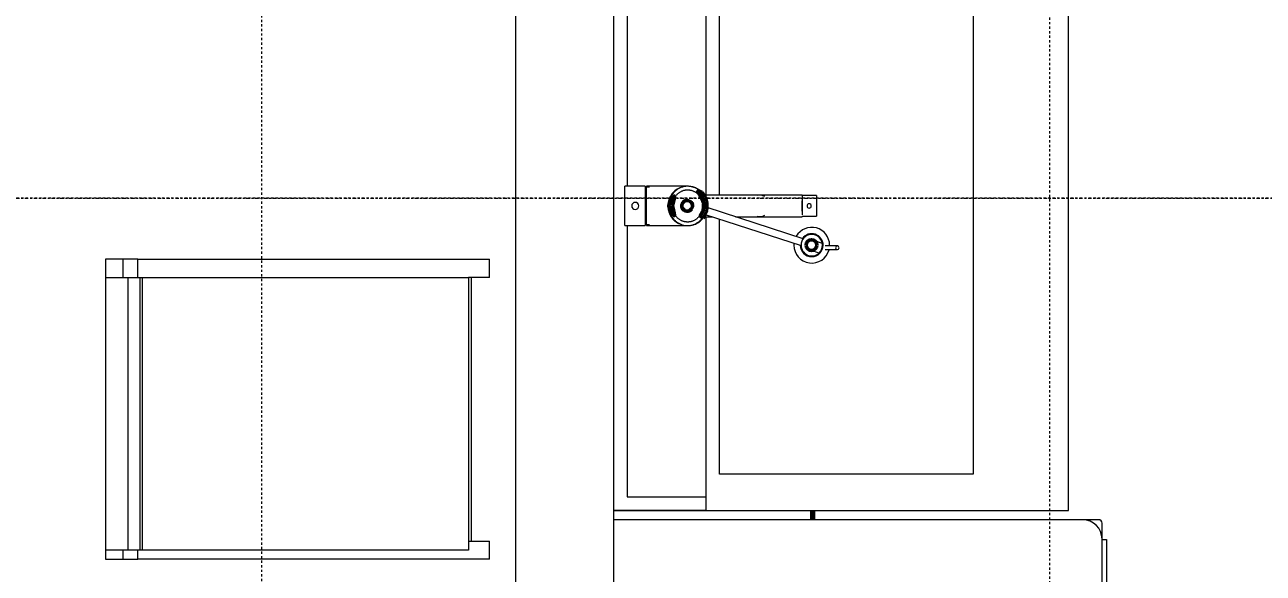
# Model space of a CAD drawing. Header units: inches. Extents: x -4266 to -1814, y 9706 to 12441.
# Drawn here: x -3635.3 to -3567.2, y 11049.7 to 11079.9 of the extents above; entities that cross this region are included whole.
import ezdxf

# ---------------------------------------------------------------- set-up
doc = ezdxf.new("R2010")
doc.units = ezdxf.units.IN
doc.header["$MEASUREMENT"] = 0
for name, pattern in [('Aligning Line 1_8_', [0.25, 0.125, -0.125]), ('Dash', [0.25, 0.125, -0.125]), ('Dash Dot 3_16_', [0.3125, 0.1875, -0.0625, 0, -0.0625])]:
    doc.linetypes.add(name, pattern=pattern)
for name, color, linetype, lineweight in [('A-ANNO-DIMS', 211, 'Continuous', 9), ('A-ANNO-DIMS-96', 211, 'Continuous', 9), ('A-ANNO-SYMB-1', 150, 'Dash Dot 3_16_', 9), ('A-AREA-1', 90, 'Continuous', 70), ('A-GENM-2', 7, 'Continuous', 9), ('A-GENM-3', 250, 'Continuous', 50), ('A-WALL-4', 10, 'Continuous', 13), ('G-ANNO-SYMB', 111, 'Aligning Line 1_8_', 9), ('I-FURN-1', 7, 'Continuous', 9), ('P-SANR-FIXT-2', 7, 'Continuous', 9), ('Q-CASE-2', 7, 'Continuous', 9), ('Q-CASE-HDLN-1', 7, 'Dash', 9), ('Q-SPCQ-2', 7, 'Continuous', 9)]:
    doc.layers.add(name, color=color, linetype=linetype, lineweight=lineweight)
doc.styles.add('Century Gothic', font='ufonts.com_century-gothic.ttf', dxfattribs={"height": 9})
doc.dimstyles.new('OD__1_16__Tol__', dxfattribs={"dimscale": 12, "dimtxt": 9.397514, "dimasz": 1, "dimexe": 0.75, "dimexo": 0.5, "dimgap": 0.125, "dimtad": 1, "dimdec": 4, "dimrnd": 0.0625, "dimzin": 3, "dimdsep": 46, "dimlunit": 4, "dimtxsty": 'Century Gothic', "dimblk1": 'OBLIQUE', "dimblk2": 'OBLIQUE', "dimsah": 1, "dimcen": 0.09, "dimdle": 0.75, "dimazin": 0, "dimtfac": 1, "dimtdec": 4, "dimtix": 1, "dimtmove": 0, "dimatfit": 3, "dimfxl": 1, "dimtvp": 1, "dimtfill": 1, "dimfrac": 2, "dimtolj": 1, "dimtzin": 0, "dimarcsym": 2})

# ---------------------------------------------------------------- blocks, each defined once
blk = doc.blocks.new('DIMBLOCK6-FLOOR PLAN - 1ST FLOOR')
at = {"layer": 'A-ANNO-DIMS-96'}
for p, q in [((-3829.324, 11540.989), (-3829.324, 10271.308)), ((-3829.324, 10280.308), (-3829.324, 11540.989)), ((-3338.724, 10282.793), (-3338.724, 10271.308)), ((-3338.724, 10280.308), (-3338.724, 10282.793)), ((-3838.324, 10280.308), (-3338.724, 10280.308))]:
    blk.add_line(p, q, dxfattribs=at)
at = {"layer": 'A-ANNO-DIMS-96', "lineweight": 50}
for p, q in [((-3829.324, 10280.308), (-3823.324, 10286.308)), ((-3338.724, 10280.308), (-3332.724, 10286.308)), ((-3829.324, 10280.308), (-3835.324, 10274.308)), ((-3338.724, 10280.308), (-3344.724, 10274.308))]:
    blk.add_line(p, q, dxfattribs=at)
at = {"layer": 'A-ANNO-DIMS-96', "color": 0, "char_height": 9, "attachment_point": 1, "line_spacing_factor": 0.984502, "style": 'Century Gothic', "bg_fill": 3, "box_fill_scale": 1.25, "bg_fill_color": 256, "bg_fill_true_color": 13158600, "bg_fill_transparency": 0}
for s, insert, width in [('40\' - 10 5/8"', (-3618.258, 10293.343), 82.16113), ('490.6', (-3599.761, 10275.576), 37.76906)]:
    blk.add_mtext(s, dxfattribs=dict(at, insert=insert, width=width))
blk = doc.blocks.new('_Oblique')
at = {"color": 0, "linetype": 'ByBlock', "lineweight": -2}
blk.add_line((-0.5, -0.5), (0.5, 0.5), dxfattribs=at)

msp = doc.modelspace()

# ---------------------------------------------------------------- linework, layer by layer
at = {"layer": 'G-ANNO-SYMB'}
msp.add_line((-1910.89642, 11070.38095), (-4027.08301, 11070.38095), dxfattribs=at)

# ---------------------------------------------------------------- next in the draw order: dimensions: what is measured, and where the dimension line sits
at = {"layer": 'A-ANNO-DIMS'}
dim = msp.add_linear_dim(base=(-3338.72374, 10280.30762), p1=(-3829.32374, 11546.9894), p2=(-3338.72374, 10288.7929), dimstyle='OD__1_16__Tol__', override={"dimpost": '<>\\X', "dimfxl": 1350.461691}, dxfattribs=at)
dim.commit()
dim.dimension.update_dxf_attribs({"geometry": 'DIMBLOCK6-FLOOR PLAN - 1ST FLOOR', "text_midpoint": (-3584.02374, 10280.30762)})

# ---------------------------------------------------------------- next in the draw order: linework, layer by layer
at = {"layer": 'A-ANNO-SYMB-1'}
msp.add_line((-4015.08301, 11070.38095), (-1883.64479, 11070.38095), dxfattribs=at)
at = {"layer": 'A-AREA-1'}
msp.add_line((-3591.97374, 11053.1894), (-3591.97374, 11052.6894), dxfattribs=at)
at = {"layer": 'A-GENM-2'}
for p, q in [((-3601.19615, 11071.03043), (-3602.29909, 11071.03043)), ((-3602.29909, 11068.86508), (-3602.29909, 11071.03043)), ((-3601.19615, 11071.03043), (-3601.19615, 11068.86508)), ((-3600.95565, 11070.97138), (-3601.19615, 11070.97138)), ((-3598.85421, 11071.03043), (-3601.11799, 11071.03043)), ((-3601.11799, 11068.86508), (-3601.11799, 11071.03043)), ((-3592.555, 11070.53831), (-3597.95435, 11070.53831)), ((-3593.96228, 11070.53831), (-3594.87941, 11070.53831)), ((-3592.555, 11070.53831), (-3592.555, 11070.45919)), ((-3592.48735, 11068.14628), (-3597.78221, 11069.86668)), ((-3591.7676, 11070.51862), (-3592.555, 11070.51862)), ((-3592.555, 11070.44457), (-3592.555, 11070.36534)), ((-3592.555, 11070.35271), (-3592.555, 11070.24303)), ((-3592.555, 11070.23373), (-3592.555, 11070.1006)), ((-3592.555, 11070.10084), (-3592.555, 11070.23319)), ((-3592.555, 11070.09562), (-3592.555, 11069.79989)), ((-3592.555, 11069.8), (-3592.555, 11070.09551)), ((-3591.7676, 11070.51862), (-3591.7676, 11069.37689)), ((-3597.95435, 11069.3572), (-3597.48824, 11069.3572)), ((-3597.88374, 11069.48571), (-3592.61109, 11067.77252)), ((-3596.22244, 11069.3572), (-3592.555, 11069.3572)), ((-3594.87941, 11069.3572), (-3593.96228, 11069.3572)), ((-3592.555, 11069.79491), (-3592.555, 11069.66178)), ((-3592.555, 11069.66232), (-3592.555, 11069.79467)), ((-3592.555, 11069.65248), (-3592.555, 11069.5428)), ((-3592.555, 11069.53017), (-3592.555, 11069.45094)), ((-3592.555, 11069.37733), (-3592.555, 11069.3572)), ((-3592.555, 11069.37689), (-3591.7676, 11069.37689)), ((-3602.29909, 11068.86508), (-3601.19615, 11068.86508)), ((-3601.19615, 11068.92413), (-3600.95565, 11068.92413)), ((-3601.11799, 11068.86508), (-3598.85421, 11068.86508)), ((-3591.86623, 11068.03799), (-3591.4436, 11067.90461)), ((-3592.03986, 11067.48785), (-3592.02348, 11067.53976)), ((-3591.62071, 11067.35557), (-3592.03986, 11067.48785)), ((-3590.61049, 11067.74665), (-3591.27562, 11067.74665)), ((-3591.27562, 11067.5498), (-3590.61049, 11067.5498))]:
    msp.add_line(p, q, dxfattribs=at)
at = {"layer": 'A-GENM-2', "flags": 128}
for points in [[(-3599.18367, 11070.97909), (-3599.22465, 11070.96509), (-3599.26504, 11070.94946), (-3599.30476, 11070.93223), (-3599.34377, 11070.91343), (-3599.382, 11070.89308), (-3599.41938, 11070.87121), (-3599.45585, 11070.84787), (-3599.49137, 11070.8231), (-3599.52586, 11070.79692), (-3599.55928, 11070.76938), (-3599.59158, 11070.74052), (-3599.62269, 11070.7104), (-3599.65257, 11070.67906), (-3599.68118, 11070.64655), (-3599.70846, 11070.61292), (-3599.73438, 11070.57823), (-3599.75888, 11070.54253), (-3599.78195, 11070.50588), (-3599.80352, 11070.46833), (-3599.82358, 11070.42995), (-3599.84209, 11070.3908), (-3599.85901, 11070.35094), (-3599.87433, 11070.31044), (-3599.88802, 11070.26935), (-3599.90006, 11070.22776), (-3599.91042, 11070.18571), (-3599.91909, 11070.14328), (-3599.92605, 11070.10054), (-3599.93131, 11070.05756), (-3599.93484, 11070.0144), (-3599.93664, 11069.97113), (-3599.93689, 11069.94775)], [(-3599.73438, 11070.57823), (-3599.75888, 11070.54253), (-3599.78195, 11070.50588), (-3599.80352, 11070.46833), (-3599.82358, 11070.42995), (-3599.84209, 11070.3908), (-3599.85901, 11070.35094), (-3599.87433, 11070.31044), (-3599.88802, 11070.26935), (-3599.90006, 11070.22776), (-3599.91042, 11070.18571), (-3599.91909, 11070.14328), (-3599.92605, 11070.10054), (-3599.93131, 11070.05756), (-3599.93484, 11070.0144), (-3599.93664, 11069.97113), (-3599.93689, 11069.94775)], [(-3599.73438, 11070.57823), (-3599.75888, 11070.54253), (-3599.78195, 11070.50588), (-3599.80352, 11070.46833), (-3599.82358, 11070.42995), (-3599.84209, 11070.3908), (-3599.85901, 11070.35094), (-3599.87433, 11070.31044), (-3599.88802, 11070.26935), (-3599.90006, 11070.22776), (-3599.91042, 11070.18571), (-3599.91909, 11070.14328), (-3599.92605, 11070.10054), (-3599.93131, 11070.05756), (-3599.93484, 11070.0144), (-3599.93664, 11069.97113), (-3599.93689, 11069.94775)], [(-3599.73438, 11070.57823), (-3599.75888, 11070.54253), (-3599.78195, 11070.50588), (-3599.80352, 11070.46833), (-3599.82358, 11070.42995), (-3599.84209, 11070.3908), (-3599.85901, 11070.35094), (-3599.87433, 11070.31044), (-3599.88802, 11070.26935), (-3599.90006, 11070.22776), (-3599.91042, 11070.18571), (-3599.91909, 11070.14328), (-3599.92605, 11070.10054), (-3599.93131, 11070.05756), (-3599.93484, 11070.0144), (-3599.93664, 11069.97113), (-3599.93689, 11069.94775)], [(-3599.73438, 11070.57823), (-3599.75888, 11070.54253), (-3599.78195, 11070.50588), (-3599.80352, 11070.46833), (-3599.82358, 11070.42995), (-3599.84209, 11070.3908), (-3599.85901, 11070.35094), (-3599.87433, 11070.31044), (-3599.88802, 11070.26935), (-3599.90006, 11070.22776), (-3599.91042, 11070.18571), (-3599.91909, 11070.14328), (-3599.92605, 11070.10054), (-3599.93131, 11070.05756), (-3599.93484, 11070.0144), (-3599.93664, 11069.97113), (-3599.93689, 11069.94775)], [(-3599.73438, 11070.57823), (-3599.75888, 11070.54253), (-3599.78195, 11070.50588), (-3599.80352, 11070.46833), (-3599.82358, 11070.42995), (-3599.84209, 11070.3908), (-3599.85901, 11070.35094), (-3599.87433, 11070.31044), (-3599.88802, 11070.26935), (-3599.90006, 11070.22776), (-3599.91042, 11070.18571), (-3599.91909, 11070.14328), (-3599.92605, 11070.10054), (-3599.93131, 11070.05756), (-3599.93484, 11070.0144), (-3599.93664, 11069.97113), (-3599.93689, 11069.94775)], [(-3598.85421, 11071.03043), (-3598.89559, 11071.02956), (-3598.9369, 11071.02693), (-3598.97807, 11071.02256), (-3599.01904, 11071.01646), (-3599.05973, 11071.00863), (-3599.10009, 11070.99908), (-3599.14003, 11070.98784), (-3599.17951, 11070.97493), (-3599.21845, 11070.96036), (-3599.25679, 11070.94416), (-3599.29447, 11070.92637), (-3599.33143, 11070.907), (-3599.36761, 11070.8861), (-3599.40294, 11070.8637), (-3599.43738, 11070.83983), (-3599.47087, 11070.81455), (-3599.50336, 11070.78788), (-3599.53479, 11070.75988), (-3599.56512, 11070.73059), (-3599.5943, 11070.70006), (-3599.62228, 11070.66834), (-3599.64903, 11070.63549), (-3599.6745, 11070.60154), (-3599.69865, 11070.56657), (-3599.72144, 11070.53063), (-3599.74285, 11070.49377), (-3599.76283, 11070.45605), (-3599.78137, 11070.41754), (-3599.79842, 11070.37829), (-3599.81398, 11070.33836), (-3599.828, 11070.29783), (-3599.84047, 11070.25675), (-3599.85138, 11070.21519), (-3599.86071, 11070.17322), (-3599.86844, 11070.13089), (-3599.87456, 11070.08827), (-3599.87907, 11070.04544), (-3599.88195, 11070.00246), (-3599.88321, 11069.95939), (-3599.88327, 11069.94775)], [(-3599.22465, 11070.96509), (-3599.26504, 11070.94946), (-3599.30476, 11070.93223), (-3599.34377, 11070.91343), (-3599.382, 11070.89308), (-3599.41938, 11070.87121), (-3599.45585, 11070.84787), (-3599.49137, 11070.8231), (-3599.52586, 11070.79692), (-3599.55928, 11070.76938), (-3599.59158, 11070.74052), (-3599.62269, 11070.7104), (-3599.65257, 11070.67906), (-3599.68118, 11070.64655), (-3599.70846, 11070.61292)], [(-3599.22465, 11070.96509), (-3599.26504, 11070.94946), (-3599.30476, 11070.93223), (-3599.34377, 11070.91343), (-3599.382, 11070.89308), (-3599.41938, 11070.87121), (-3599.45585, 11070.84787), (-3599.49137, 11070.8231), (-3599.52586, 11070.79692), (-3599.55928, 11070.76938), (-3599.59158, 11070.74052), (-3599.62269, 11070.7104), (-3599.65257, 11070.67906), (-3599.68118, 11070.64655), (-3599.70846, 11070.61292)], [(-3599.22465, 11070.96509), (-3599.26504, 11070.94946), (-3599.30476, 11070.93223), (-3599.34377, 11070.91343), (-3599.382, 11070.89308), (-3599.41938, 11070.87121), (-3599.45585, 11070.84787), (-3599.49137, 11070.8231), (-3599.52586, 11070.79692), (-3599.55928, 11070.76938), (-3599.59158, 11070.74052), (-3599.62269, 11070.7104), (-3599.65257, 11070.67906), (-3599.68118, 11070.64655), (-3599.70846, 11070.61292)], [(-3599.22465, 11070.96509), (-3599.26504, 11070.94946), (-3599.30476, 11070.93223), (-3599.34377, 11070.91343), (-3599.382, 11070.89308), (-3599.41938, 11070.87121), (-3599.45585, 11070.84787), (-3599.49137, 11070.8231), (-3599.52586, 11070.79692), (-3599.55928, 11070.76938), (-3599.59158, 11070.74052), (-3599.62269, 11070.7104), (-3599.65257, 11070.67906), (-3599.68118, 11070.64655), (-3599.70846, 11070.61292)], [(-3599.22465, 11070.96509), (-3599.26504, 11070.94946), (-3599.30476, 11070.93223), (-3599.34377, 11070.91343), (-3599.382, 11070.89308), (-3599.41938, 11070.87121), (-3599.45585, 11070.84787), (-3599.49137, 11070.8231), (-3599.52586, 11070.79692), (-3599.55928, 11070.76938), (-3599.59158, 11070.74052), (-3599.62269, 11070.7104), (-3599.65257, 11070.67906), (-3599.68118, 11070.64655), (-3599.70846, 11070.61292)], [(-3599.68641, 11069.94775), (-3599.68574, 11069.98339), (-3599.68372, 11070.01897), (-3599.68036, 11070.05443), (-3599.67565, 11070.08972), (-3599.66962, 11070.12477), (-3599.66227, 11070.15953), (-3599.65362, 11070.19393), (-3599.64367, 11070.22794), (-3599.63246, 11070.26148), (-3599.61998, 11070.2945), (-3599.60628, 11070.32696), (-3599.59137, 11070.35879), (-3599.57527, 11070.38995), (-3599.55802, 11070.42039), (-3599.53965, 11070.45005), (-3599.52018, 11070.47889), (-3599.49965, 11070.50686), (-3599.4781, 11070.53393), (-3599.45556, 11070.56004), (-3599.43206, 11070.58516), (-3599.40766, 11070.60924), (-3599.38238, 11070.63226), (-3599.35627, 11070.65417), (-3599.32938, 11070.67494), (-3599.30174, 11070.69455), (-3599.2734, 11070.71296), (-3599.24441, 11070.73014), (-3599.21482, 11070.74607), (-3599.18467, 11070.76072), (-3599.154, 11070.77409), (-3599.12288, 11070.78613), (-3599.09134, 11070.79685), (-3599.05943, 11070.80621), (-3599.02721, 11070.81422), (-3598.99473, 11070.82086), (-3598.96202, 11070.82611), (-3598.92916, 11070.82998), (-3598.89618, 11070.83245), (-3598.86313, 11070.83353), (-3598.85421, 11070.83358)], [(-3598.50256, 11070.97173), (-3598.54379, 11070.98498), (-3598.58552, 11070.99656), (-3598.62767, 11071.00647), (-3598.67019, 11071.01468), (-3598.713, 11071.02118), (-3598.75604, 11071.02597), (-3598.79924, 11071.02904), (-3598.84252, 11071.03037), (-3598.88583, 11071.02997), (-3598.92908, 11071.02784), (-3598.97221, 11071.02398), (-3599.01515, 11071.0184), (-3599.05784, 11071.01111), (-3599.1002, 11071.00212), (-3599.14216, 11070.99144)], [(-3598.54379, 11070.98498), (-3598.58552, 11070.99656), (-3598.62767, 11071.00647), (-3598.67019, 11071.01468), (-3598.713, 11071.02118), (-3598.75604, 11071.02597), (-3598.79924, 11071.02904), (-3598.84252, 11071.03037), (-3598.88583, 11071.02997), (-3598.92908, 11071.02784), (-3598.97221, 11071.02398), (-3599.01515, 11071.0184), (-3599.05784, 11071.01111), (-3599.1002, 11071.00212), (-3599.14216, 11070.99144)], [(-3598.54379, 11070.98498), (-3598.58552, 11070.99656), (-3598.62767, 11071.00647), (-3598.67019, 11071.01468), (-3598.713, 11071.02118), (-3598.75604, 11071.02597), (-3598.79924, 11071.02904), (-3598.84252, 11071.03037), (-3598.88583, 11071.02997), (-3598.92908, 11071.02784), (-3598.97221, 11071.02398), (-3599.01515, 11071.0184), (-3599.05784, 11071.01111), (-3599.1002, 11071.00212), (-3599.14216, 11070.99144)], [(-3598.54379, 11070.98498), (-3598.58552, 11070.99656), (-3598.62767, 11071.00647), (-3598.67019, 11071.01468), (-3598.713, 11071.02118), (-3598.75604, 11071.02597), (-3598.79924, 11071.02904), (-3598.84252, 11071.03037), (-3598.88583, 11071.02997), (-3598.92908, 11071.02784), (-3598.97221, 11071.02398), (-3599.01515, 11071.0184), (-3599.05784, 11071.01111), (-3599.1002, 11071.00212), (-3599.14216, 11070.99144)], [(-3598.54379, 11070.98498), (-3598.58552, 11070.99656), (-3598.62767, 11071.00647), (-3598.67019, 11071.01468), (-3598.713, 11071.02118), (-3598.75604, 11071.02597), (-3598.79924, 11071.02904), (-3598.84252, 11071.03037), (-3598.88583, 11071.02997), (-3598.92908, 11071.02784), (-3598.97221, 11071.02398), (-3599.01515, 11071.0184), (-3599.05784, 11071.01111), (-3599.1002, 11071.00212), (-3599.14216, 11070.99144)], [(-3598.54379, 11070.98498), (-3598.58552, 11070.99656), (-3598.62767, 11071.00647), (-3598.67019, 11071.01468), (-3598.713, 11071.02118), (-3598.75604, 11071.02597), (-3598.79924, 11071.02904), (-3598.84252, 11071.03037), (-3598.88583, 11071.02997), (-3598.92908, 11071.02784), (-3598.97221, 11071.02398), (-3599.01515, 11071.0184), (-3599.05784, 11071.01111), (-3599.1002, 11071.00212), (-3599.14216, 11070.99144)], [(-3598.16534, 11070.7521), (-3598.19648, 11070.78045), (-3598.22868, 11070.80748), (-3598.26191, 11070.83315), (-3598.2961, 11070.8574), (-3598.3312, 11070.8802), (-3598.36715, 11070.90151), (-3598.4039, 11070.92129), (-3598.44139, 11070.93952), (-3598.47956, 11070.95615), (-3598.51835, 11070.97116), (-3598.55768, 11070.98452), (-3598.59751, 11070.99621), (-3598.63776, 11071.00622), (-3598.67837, 11071.01451), (-3598.71927, 11071.02109), (-3598.7604, 11071.02592), (-3598.80167, 11071.02902), (-3598.84304, 11071.03037), (-3598.85421, 11071.03043)], [(-3598.85421, 11070.83358), (-3598.82116, 11070.83288), (-3598.78816, 11070.83079), (-3598.75526, 11070.82729), (-3598.72251, 11070.82241), (-3598.68996, 11070.81615), (-3598.65766, 11070.80851), (-3598.62567, 11070.79951), (-3598.59402, 11070.78916), (-3598.56278, 11070.77747), (-3598.53199, 11070.76446), (-3598.50169, 11070.75015), (-3598.47194, 11070.73456), (-3598.44278, 11070.71772), (-3598.41427, 11070.69964), (-3598.38644, 11070.68035), (-3598.35934, 11070.65989), (-3598.33301, 11070.63828), (-3598.30751, 11070.61556), (-3598.28286, 11070.59176), (-3598.25912, 11070.56692), (-3598.23631, 11070.54107), (-3598.21449, 11070.51426), (-3598.19368, 11070.48653), (-3598.17392, 11070.45791), (-3598.15525, 11070.42847), (-3598.13769, 11070.39824), (-3598.12128, 11070.36727), (-3598.10605, 11070.33562), (-3598.09202, 11070.30332), (-3598.07921, 11070.27045), (-3598.06765, 11070.23704), (-3598.05736, 11070.20315), (-3598.04836, 11070.16885), (-3598.04065, 11070.13418), (-3598.03427, 11070.0992), (-3598.0292, 11070.06398), (-3598.02548, 11070.02856), (-3598.0231, 11069.993), (-3598.02206, 11069.95738), (-3598.02201, 11069.94775)], [(-3598.06945, 11070.69363), (-3598.0999, 11070.72442), (-3598.13156, 11070.75396), (-3598.16438, 11070.78222), (-3598.1983, 11070.80913), (-3598.23327, 11070.83467), (-3598.26924, 11070.8588), (-3598.30614, 11070.88146), (-3598.34392, 11070.90263), (-3598.38251, 11070.92227), (-3598.42186, 11070.94036), (-3598.4619, 11070.95685)], [(-3598.06945, 11070.69363), (-3598.0999, 11070.72442), (-3598.13156, 11070.75396), (-3598.16438, 11070.78222), (-3598.1983, 11070.80913), (-3598.23327, 11070.83467), (-3598.26924, 11070.8588), (-3598.30614, 11070.88146), (-3598.34392, 11070.90263), (-3598.38251, 11070.92227), (-3598.42186, 11070.94036), (-3598.4619, 11070.95685)], [(-3598.06945, 11070.69363), (-3598.0999, 11070.72442), (-3598.13156, 11070.75396), (-3598.16438, 11070.78222), (-3598.1983, 11070.80913), (-3598.23327, 11070.83467), (-3598.26924, 11070.8588), (-3598.30614, 11070.88146), (-3598.34392, 11070.90263), (-3598.38251, 11070.92227), (-3598.42186, 11070.94036), (-3598.4619, 11070.95685)], [(-3598.06945, 11070.69363), (-3598.0999, 11070.72442), (-3598.13156, 11070.75396), (-3598.16438, 11070.78222), (-3598.1983, 11070.80913), (-3598.23327, 11070.83467), (-3598.26924, 11070.8588), (-3598.30614, 11070.88146), (-3598.34392, 11070.90263), (-3598.38251, 11070.92227), (-3598.42186, 11070.94036), (-3598.4619, 11070.95685)], [(-3598.06945, 11070.69363), (-3598.0999, 11070.72442), (-3598.13156, 11070.75396), (-3598.16438, 11070.78222), (-3598.1983, 11070.80913), (-3598.23327, 11070.83467), (-3598.26924, 11070.8588), (-3598.30614, 11070.88146), (-3598.34392, 11070.90263), (-3598.38251, 11070.92227), (-3598.42186, 11070.94036), (-3598.4619, 11070.95685)], [(-3598.06945, 11070.69363), (-3598.0999, 11070.72442), (-3598.13156, 11070.75396), (-3598.16438, 11070.78222), (-3598.1983, 11070.80913), (-3598.23327, 11070.83467), (-3598.26924, 11070.8588), (-3598.30614, 11070.88146), (-3598.34392, 11070.90263), (-3598.38251, 11070.92227), (-3598.42186, 11070.94036), (-3598.4619, 11070.95685)], [(-3597.87466, 11070.40891), (-3597.89388, 11070.44771), (-3597.91464, 11070.48572), (-3597.93691, 11070.52286), (-3597.96064, 11070.55908)], [(-3597.87466, 11070.40891), (-3597.89388, 11070.44771), (-3597.91464, 11070.48572), (-3597.93691, 11070.52286), (-3597.96064, 11070.55908)], [(-3597.87466, 11070.40891), (-3597.89388, 11070.44771), (-3597.91464, 11070.48572), (-3597.93691, 11070.52286), (-3597.96064, 11070.55908)], [(-3597.87466, 11070.40891), (-3597.89388, 11070.44771), (-3597.91464, 11070.48572), (-3597.93691, 11070.52286), (-3597.96064, 11070.55908)], [(-3597.87466, 11070.40891), (-3597.89388, 11070.44771), (-3597.91464, 11070.48572), (-3597.93691, 11070.52286), (-3597.96064, 11070.55908)], [(-3597.87466, 11070.40891), (-3597.89388, 11070.44771), (-3597.91464, 11070.48572), (-3597.93691, 11070.52286), (-3597.96064, 11070.55908)], [(-3599.93689, 11069.94775), (-3599.93602, 11069.90446), (-3599.93343, 11069.86123), (-3599.9291, 11069.81814), (-3599.92306, 11069.77526), (-3599.91531, 11069.73266), (-3599.90586, 11069.6904), (-3599.89472, 11069.64855), (-3599.88193, 11069.60718), (-3599.86749, 11069.56636), (-3599.85142, 11069.52614), (-3599.83377, 11069.4866), (-3599.81454, 11069.4478), (-3599.79378, 11069.40979), (-3599.77152, 11069.37265), (-3599.74778, 11069.33643), (-3599.72262, 11069.30118), (-3599.69607, 11069.26697), (-3599.66817, 11069.23385), (-3599.63898, 11069.20187), (-3599.60852, 11069.17109), (-3599.57686, 11069.14155), (-3599.54404, 11069.11329), (-3599.51012, 11069.08637), (-3599.47515, 11069.06083), (-3599.43918, 11069.03671), (-3599.40228, 11069.01405), (-3599.36451, 11068.99288), (-3599.32592, 11068.97324), (-3599.28657, 11068.95515), (-3599.24653, 11068.93866), (-3599.20586, 11068.92378), (-3599.16463, 11068.91053)], [(-3599.93689, 11069.94775), (-3599.93602, 11069.90446), (-3599.93343, 11069.86123), (-3599.9291, 11069.81814), (-3599.92306, 11069.77526), (-3599.91531, 11069.73266), (-3599.90586, 11069.6904), (-3599.89472, 11069.64855), (-3599.88193, 11069.60718), (-3599.86749, 11069.56636), (-3599.85142, 11069.52614), (-3599.83377, 11069.4866), (-3599.81454, 11069.4478), (-3599.79378, 11069.40979), (-3599.77152, 11069.37265), (-3599.74778, 11069.33643)], [(-3599.93689, 11069.94775), (-3599.93602, 11069.90446), (-3599.93343, 11069.86123), (-3599.9291, 11069.81814), (-3599.92306, 11069.77526), (-3599.91531, 11069.73266), (-3599.90586, 11069.6904), (-3599.89472, 11069.64855), (-3599.88193, 11069.60718), (-3599.86749, 11069.56636), (-3599.85142, 11069.52614), (-3599.83377, 11069.4866), (-3599.81454, 11069.4478), (-3599.79378, 11069.40979), (-3599.77152, 11069.37265), (-3599.74778, 11069.33643)], [(-3599.93689, 11069.94775), (-3599.93602, 11069.90446), (-3599.93343, 11069.86123), (-3599.9291, 11069.81814), (-3599.92306, 11069.77526), (-3599.91531, 11069.73266), (-3599.90586, 11069.6904), (-3599.89472, 11069.64855), (-3599.88193, 11069.60718), (-3599.86749, 11069.56636), (-3599.85142, 11069.52614), (-3599.83377, 11069.4866), (-3599.81454, 11069.4478), (-3599.79378, 11069.40979), (-3599.77152, 11069.37265), (-3599.74778, 11069.33643)], [(-3599.93689, 11069.94775), (-3599.93602, 11069.90446), (-3599.93343, 11069.86123), (-3599.9291, 11069.81814), (-3599.92306, 11069.77526), (-3599.91531, 11069.73266), (-3599.90586, 11069.6904), (-3599.89472, 11069.64855), (-3599.88193, 11069.60718), (-3599.86749, 11069.56636), (-3599.85142, 11069.52614), (-3599.83377, 11069.4866), (-3599.81454, 11069.4478), (-3599.79378, 11069.40979), (-3599.77152, 11069.37265), (-3599.74778, 11069.33643)], [(-3599.93689, 11069.94775), (-3599.93602, 11069.90446), (-3599.93343, 11069.86123), (-3599.9291, 11069.81814), (-3599.92306, 11069.77526), (-3599.91531, 11069.73266), (-3599.90586, 11069.6904), (-3599.89472, 11069.64855), (-3599.88193, 11069.60718), (-3599.86749, 11069.56636), (-3599.85142, 11069.52614), (-3599.83377, 11069.4866), (-3599.81454, 11069.4478), (-3599.79378, 11069.40979), (-3599.77152, 11069.37265), (-3599.74778, 11069.33643)], [(-3599.88327, 11069.94775), (-3599.88245, 11069.90467), (-3599.88001, 11069.86166), (-3599.87594, 11069.81878), (-3599.87025, 11069.7761), (-3599.86296, 11069.73369), (-3599.85406, 11069.69161), (-3599.84357, 11069.64993), (-3599.83152, 11069.60871), (-3599.81791, 11069.56803), (-3599.80277, 11069.52793), (-3599.78612, 11069.4885), (-3599.76798, 11069.44978), (-3599.74838, 11069.41184), (-3599.72736, 11069.37474), (-3599.70493, 11069.33855), (-3599.68115, 11069.30331), (-3599.65603, 11069.26908), (-3599.62963, 11069.23592), (-3599.60197, 11069.20389), (-3599.57311, 11069.17304), (-3599.54309, 11069.14341), (-3599.51195, 11069.11506), (-3599.47974, 11069.08802), (-3599.44652, 11069.06236), (-3599.41233, 11069.03811), (-3599.37723, 11069.01531), (-3599.34127, 11068.994), (-3599.30452, 11068.97422), (-3599.26703, 11068.95599), (-3599.22886, 11068.93936), (-3599.19008, 11068.92435), (-3599.15074, 11068.91099), (-3599.11091, 11068.89929), (-3599.07066, 11068.88929), (-3599.03005, 11068.881), (-3598.98915, 11068.87442), (-3598.94803, 11068.86958), (-3598.90675, 11068.86649), (-3598.86538, 11068.86514), (-3598.85421, 11068.86508)], [(-3598.85421, 11069.06193), (-3598.88726, 11069.06263), (-3598.92027, 11069.06472), (-3598.95317, 11069.06822), (-3598.98592, 11069.0731), (-3599.01847, 11069.07936), (-3599.05076, 11069.087), (-3599.08276, 11069.096), (-3599.1144, 11069.10635), (-3599.14564, 11069.11804), (-3599.17644, 11069.13105), (-3599.20673, 11069.14536), (-3599.23648, 11069.16095), (-3599.26564, 11069.17779), (-3599.29416, 11069.19587), (-3599.32199, 11069.21516), (-3599.34909, 11069.23562), (-3599.37541, 11069.25723), (-3599.40092, 11069.27995), (-3599.42556, 11069.30375), (-3599.44931, 11069.32859), (-3599.47211, 11069.35444), (-3599.49394, 11069.38125), (-3599.51474, 11069.40898), (-3599.5345, 11069.4376), (-3599.55317, 11069.46704), (-3599.57073, 11069.49727), (-3599.58714, 11069.52824), (-3599.60237, 11069.55989), (-3599.61641, 11069.59219), (-3599.62921, 11069.62506), (-3599.64077, 11069.65847), (-3599.65106, 11069.69235), (-3599.66007, 11069.72666), (-3599.66777, 11069.76133), (-3599.67416, 11069.79631), (-3599.67922, 11069.83153), (-3599.68294, 11069.86695), (-3599.68533, 11069.90251), (-3599.68637, 11069.93813), (-3599.68641, 11069.94775)], [(-3598.02201, 11069.94775), (-3598.02268, 11069.91212), (-3598.0247, 11069.87654), (-3598.02807, 11069.84108), (-3598.03277, 11069.80579), (-3598.0388, 11069.77074), (-3598.04615, 11069.73598), (-3598.0548, 11069.70157), (-3598.06475, 11069.66757), (-3598.07597, 11069.63403), (-3598.08844, 11069.601), (-3598.10214, 11069.56855), (-3598.11706, 11069.53672), (-3598.13315, 11069.50556), (-3598.1504, 11069.47512), (-3598.16877, 11069.44546), (-3598.18824, 11069.41662), (-3598.20877, 11069.38865)], [(-3597.98063, 11069.94775), (-3597.9813, 11069.91212), (-3597.98332, 11069.87654), (-3597.98669, 11069.84108), (-3597.99139, 11069.80579), (-3597.99742, 11069.77074), (-3598.00477, 11069.73598), (-3598.01342, 11069.70157), (-3598.02337, 11069.66757), (-3598.03458, 11069.63403), (-3598.04706, 11069.601), (-3598.06076, 11069.56855), (-3598.07567, 11069.53672), (-3598.09177, 11069.50556), (-3598.10902, 11069.47512), (-3598.12375, 11069.45113)], [(-3598.07939, 11070.36626), (-3598.0642, 11070.33458), (-3598.0502, 11070.30227), (-3598.03744, 11070.26937), (-3598.02592, 11070.23595), (-3598.01567, 11070.20205), (-3598.0067, 11070.16773), (-3597.99904, 11070.13305), (-3597.9927, 11070.09807), (-3597.98768, 11070.06283), (-3597.984, 11070.02741), (-3597.98166, 11069.99185), (-3597.98066, 11069.95622), (-3597.98063, 11069.94775)], [(-3597.90356, 11069.44073), (-3597.88508, 11069.47927), (-3597.86807, 11069.51855), (-3597.85257, 11069.55849), (-3597.8386, 11069.59904), (-3597.82618, 11069.64014), (-3597.81532, 11069.68171), (-3597.80605, 11069.7237), (-3597.79837, 11069.76604), (-3597.7923, 11069.80866), (-3597.78785, 11069.8515), (-3597.78502, 11069.89449), (-3597.78382, 11069.93756), (-3597.78378, 11069.94775)], [(-3597.78378, 11069.94775), (-3597.78459, 11069.99084), (-3597.78703, 11070.03385), (-3597.7911, 11070.07673), (-3597.79679, 11070.11941), (-3597.80409, 11070.16182), (-3597.81298, 11070.2039), (-3597.82347, 11070.24558), (-3597.83552, 11070.2868), (-3597.84913, 11070.32748), (-3597.86427, 11070.36758), (-3597.88092, 11070.40701), (-3597.89906, 11070.44573), (-3597.90349, 11070.45462)], [(-3597.86634, 11069.50471), (-3597.84941, 11069.54457), (-3597.83409, 11069.58507), (-3597.8204, 11069.62615), (-3597.80837, 11069.66775), (-3597.79801, 11069.7098), (-3597.78934, 11069.75223), (-3597.78237, 11069.79497), (-3597.77712, 11069.83795), (-3597.77359, 11069.88111), (-3597.77179, 11069.92438), (-3597.77153, 11069.94775)], [(-3597.86634, 11069.50471), (-3597.84941, 11069.54457), (-3597.83409, 11069.58507), (-3597.8204, 11069.62615), (-3597.80837, 11069.66775), (-3597.79801, 11069.7098), (-3597.78934, 11069.75223), (-3597.78237, 11069.79497), (-3597.77712, 11069.83795), (-3597.77359, 11069.88111), (-3597.77179, 11069.92438), (-3597.77153, 11069.94775)], [(-3597.86634, 11069.50471), (-3597.84941, 11069.54457), (-3597.83409, 11069.58507), (-3597.8204, 11069.62615), (-3597.80837, 11069.66775), (-3597.79801, 11069.7098), (-3597.78934, 11069.75223), (-3597.78237, 11069.79497), (-3597.77712, 11069.83795), (-3597.77359, 11069.88111), (-3597.77179, 11069.92438), (-3597.77153, 11069.94775)], [(-3597.86634, 11069.50471), (-3597.84941, 11069.54457), (-3597.83409, 11069.58507), (-3597.8204, 11069.62615), (-3597.80837, 11069.66775), (-3597.79801, 11069.7098), (-3597.78934, 11069.75223), (-3597.78237, 11069.79497), (-3597.77712, 11069.83795), (-3597.77359, 11069.88111), (-3597.77179, 11069.92438), (-3597.77153, 11069.94775)], [(-3597.86634, 11069.50471), (-3597.84941, 11069.54457), (-3597.83409, 11069.58507), (-3597.8204, 11069.62615), (-3597.80837, 11069.66775), (-3597.79801, 11069.7098), (-3597.78934, 11069.75223), (-3597.78237, 11069.79497), (-3597.77712, 11069.83795), (-3597.77359, 11069.88111), (-3597.77179, 11069.92438), (-3597.77153, 11069.94775)], [(-3597.86634, 11069.50471), (-3597.84941, 11069.54457), (-3597.83409, 11069.58507), (-3597.8204, 11069.62615), (-3597.80837, 11069.66775), (-3597.79801, 11069.7098), (-3597.78934, 11069.75223), (-3597.78237, 11069.79497), (-3597.77712, 11069.83795), (-3597.77359, 11069.88111), (-3597.77179, 11069.92438), (-3597.77153, 11069.94775)], [(-3597.77153, 11069.94775), (-3597.7724, 11069.99105), (-3597.775, 11070.03428), (-3597.77932, 11070.07736), (-3597.78536, 11070.12024), (-3597.79312, 11070.16285), (-3597.80257, 11070.20511), (-3597.8137, 11070.24696), (-3597.8265, 11070.28833), (-3597.84094, 11070.32915), (-3597.857, 11070.36937)], [(-3597.77153, 11069.94775), (-3597.7724, 11069.99105), (-3597.775, 11070.03428), (-3597.77932, 11070.07736), (-3597.78536, 11070.12024), (-3597.79312, 11070.16285), (-3597.80257, 11070.20511), (-3597.8137, 11070.24696), (-3597.8265, 11070.28833), (-3597.84094, 11070.32915), (-3597.857, 11070.36937)], [(-3597.77153, 11069.94775), (-3597.7724, 11069.99105), (-3597.775, 11070.03428), (-3597.77932, 11070.07736), (-3597.78536, 11070.12024), (-3597.79312, 11070.16285), (-3597.80257, 11070.20511), (-3597.8137, 11070.24696), (-3597.8265, 11070.28833), (-3597.84094, 11070.32915), (-3597.857, 11070.36937)], [(-3597.77153, 11069.94775), (-3597.7724, 11069.99105), (-3597.775, 11070.03428), (-3597.77932, 11070.07736), (-3597.78536, 11070.12024), (-3597.79312, 11070.16285), (-3597.80257, 11070.20511), (-3597.8137, 11070.24696), (-3597.8265, 11070.28833), (-3597.84094, 11070.32915), (-3597.857, 11070.36937)], [(-3597.77153, 11069.94775), (-3597.7724, 11069.99105), (-3597.775, 11070.03428), (-3597.77932, 11070.07736), (-3597.78536, 11070.12024), (-3597.79312, 11070.16285), (-3597.80257, 11070.20511), (-3597.8137, 11070.24696), (-3597.8265, 11070.28833), (-3597.84094, 11070.32915), (-3597.857, 11070.36937)], [(-3597.77153, 11069.94775), (-3597.7724, 11069.99105), (-3597.775, 11070.03428), (-3597.77932, 11070.07736), (-3597.78536, 11070.12024), (-3597.79312, 11070.16285), (-3597.80257, 11070.20511), (-3597.8137, 11070.24696), (-3597.8265, 11070.28833), (-3597.84094, 11070.32915), (-3597.857, 11070.36937)], [(-3599.72262, 11069.30118), (-3599.69607, 11069.26697), (-3599.66817, 11069.23385), (-3599.63898, 11069.20187), (-3599.60852, 11069.17109), (-3599.57686, 11069.14155), (-3599.54404, 11069.11329), (-3599.51012, 11069.08637), (-3599.47515, 11069.06083), (-3599.43918, 11069.03671), (-3599.40228, 11069.01405), (-3599.36451, 11068.99288), (-3599.32592, 11068.97324), (-3599.28657, 11068.95515), (-3599.24653, 11068.93866)], [(-3599.72262, 11069.30118), (-3599.69607, 11069.26697), (-3599.66817, 11069.23385), (-3599.63898, 11069.20187), (-3599.60852, 11069.17109), (-3599.57686, 11069.14155), (-3599.54404, 11069.11329), (-3599.51012, 11069.08637), (-3599.47515, 11069.06083), (-3599.43918, 11069.03671), (-3599.40228, 11069.01405), (-3599.36451, 11068.99288), (-3599.32592, 11068.97324), (-3599.28657, 11068.95515), (-3599.24653, 11068.93866)], [(-3599.72262, 11069.30118), (-3599.69607, 11069.26697), (-3599.66817, 11069.23385), (-3599.63898, 11069.20187), (-3599.60852, 11069.17109), (-3599.57686, 11069.14155), (-3599.54404, 11069.11329), (-3599.51012, 11069.08637), (-3599.47515, 11069.06083), (-3599.43918, 11069.03671), (-3599.40228, 11069.01405), (-3599.36451, 11068.99288), (-3599.32592, 11068.97324), (-3599.28657, 11068.95515), (-3599.24653, 11068.93866)], [(-3599.72262, 11069.30118), (-3599.69607, 11069.26697), (-3599.66817, 11069.23385), (-3599.63898, 11069.20187), (-3599.60852, 11069.17109), (-3599.57686, 11069.14155), (-3599.54404, 11069.11329), (-3599.51012, 11069.08637), (-3599.47515, 11069.06083), (-3599.43918, 11069.03671), (-3599.40228, 11069.01405), (-3599.36451, 11068.99288), (-3599.32592, 11068.97324), (-3599.28657, 11068.95515), (-3599.24653, 11068.93866)], [(-3599.72262, 11069.30118), (-3599.69607, 11069.26697), (-3599.66817, 11069.23385), (-3599.63898, 11069.20187), (-3599.60852, 11069.17109), (-3599.57686, 11069.14155), (-3599.54404, 11069.11329), (-3599.51012, 11069.08637), (-3599.47515, 11069.06083), (-3599.43918, 11069.03671), (-3599.40228, 11069.01405), (-3599.36451, 11068.99288), (-3599.32592, 11068.97324), (-3599.28657, 11068.95515), (-3599.24653, 11068.93866)], [(-3599.12291, 11068.89895), (-3599.08075, 11068.88904), (-3599.03823, 11068.88083), (-3598.99542, 11068.87433), (-3598.95238, 11068.86954), (-3598.90918, 11068.86647), (-3598.8659, 11068.86514), (-3598.8226, 11068.86554), (-3598.77935, 11068.86767), (-3598.73621, 11068.87153), (-3598.69327, 11068.87711), (-3598.65059, 11068.8844), (-3598.60823, 11068.89339), (-3598.56626, 11068.90407), (-3598.52475, 11068.91642), (-3598.48377, 11068.93042), (-3598.44339, 11068.94605), (-3598.40366, 11068.96328), (-3598.36465, 11068.98208), (-3598.32643, 11069.00243), (-3598.28905, 11069.0243), (-3598.25257, 11069.04763), (-3598.21705, 11069.07241), (-3598.18256, 11069.09859), (-3598.14914, 11069.12613), (-3598.11685, 11069.15498), (-3598.08574, 11069.1851), (-3598.05585, 11069.21645), (-3598.02725, 11069.24896), (-3597.99996, 11069.28259)], [(-3598.2088, 11069.38861), (-3598.23032, 11069.36158), (-3598.25287, 11069.33547), (-3598.27636, 11069.31035), (-3598.30077, 11069.28627), (-3598.32605, 11069.26325), (-3598.35215, 11069.24134), (-3598.37905, 11069.22056), (-3598.40669, 11069.20096), (-3598.43502, 11069.18255), (-3598.46401, 11069.16537), (-3598.4936, 11069.14944), (-3598.52376, 11069.13478), (-3598.55442, 11069.12142), (-3598.58555, 11069.10938), (-3598.61709, 11069.09866), (-3598.64899, 11069.08929), (-3598.68121, 11069.08129), (-3598.7137, 11069.07465), (-3598.7464, 11069.0694), (-3598.77926, 11069.06553), (-3598.81224, 11069.06306), (-3598.84529, 11069.06198), (-3598.85421, 11069.06193)], [(-3598.85421, 11068.86508), (-3598.81283, 11068.86595), (-3598.77153, 11068.86858), (-3598.73035, 11068.87295), (-3598.68939, 11068.87905), (-3598.64869, 11068.88688), (-3598.60834, 11068.89643), (-3598.56839, 11068.90767), (-3598.52891, 11068.92058), (-3598.48997, 11068.93515), (-3598.45163, 11068.95135), (-3598.41395, 11068.96914), (-3598.37699, 11068.98851), (-3598.34082, 11069.00941), (-3598.30548, 11069.03181), (-3598.27104, 11069.05568), (-3598.23755, 11069.08096), (-3598.20507, 11069.10763), (-3598.17363, 11069.13563), (-3598.1433, 11069.16492), (-3598.11412, 11069.19545), (-3598.08614, 11069.22717), (-3598.05939, 11069.26002), (-3598.03393, 11069.29397), (-3598.00978, 11069.32894)], [(-3598.48377, 11068.93042), (-3598.44339, 11068.94605), (-3598.40366, 11068.96328), (-3598.36465, 11068.98208), (-3598.32643, 11069.00243), (-3598.28905, 11069.0243), (-3598.25257, 11069.04763), (-3598.21705, 11069.07241), (-3598.18256, 11069.09859), (-3598.14914, 11069.12613), (-3598.11685, 11069.15498), (-3598.08574, 11069.1851), (-3598.05585, 11069.21645), (-3598.02725, 11069.24896), (-3597.99996, 11069.28259)], [(-3598.48377, 11068.93042), (-3598.44339, 11068.94605), (-3598.40366, 11068.96328), (-3598.36465, 11068.98208), (-3598.32643, 11069.00243), (-3598.28905, 11069.0243), (-3598.25257, 11069.04763), (-3598.21705, 11069.07241), (-3598.18256, 11069.09859), (-3598.14914, 11069.12613), (-3598.11685, 11069.15498), (-3598.08574, 11069.1851), (-3598.05585, 11069.21645), (-3598.02725, 11069.24896), (-3597.99996, 11069.28259)], [(-3598.48377, 11068.93042), (-3598.44339, 11068.94605), (-3598.40366, 11068.96328), (-3598.36465, 11068.98208), (-3598.32643, 11069.00243), (-3598.28905, 11069.0243), (-3598.25257, 11069.04763), (-3598.21705, 11069.07241), (-3598.18256, 11069.09859), (-3598.14914, 11069.12613), (-3598.11685, 11069.15498), (-3598.08574, 11069.1851), (-3598.05585, 11069.21645), (-3598.02725, 11069.24896), (-3597.99996, 11069.28259)], [(-3598.48377, 11068.93042), (-3598.44339, 11068.94605), (-3598.40366, 11068.96328), (-3598.36465, 11068.98208), (-3598.32643, 11069.00243), (-3598.28905, 11069.0243), (-3598.25257, 11069.04763), (-3598.21705, 11069.07241), (-3598.18256, 11069.09859), (-3598.14914, 11069.12613), (-3598.11685, 11069.15498), (-3598.08574, 11069.1851), (-3598.05585, 11069.21645), (-3598.02725, 11069.24896), (-3597.99996, 11069.28259)], [(-3598.48377, 11068.93042), (-3598.44339, 11068.94605), (-3598.40366, 11068.96328), (-3598.36465, 11068.98208), (-3598.32643, 11069.00243), (-3598.28905, 11069.0243), (-3598.25257, 11069.04763), (-3598.21705, 11069.07241), (-3598.18256, 11069.09859), (-3598.14914, 11069.12613), (-3598.11685, 11069.15498), (-3598.08574, 11069.1851), (-3598.05585, 11069.21645), (-3598.02725, 11069.24896), (-3597.99996, 11069.28259)], [(-3599.12291, 11068.89895), (-3599.08075, 11068.88904), (-3599.03823, 11068.88083), (-3598.99542, 11068.87433), (-3598.95238, 11068.86954), (-3598.90918, 11068.86647), (-3598.8659, 11068.86514), (-3598.8226, 11068.86554), (-3598.77935, 11068.86767), (-3598.73621, 11068.87153), (-3598.69327, 11068.87711), (-3598.65059, 11068.8844), (-3598.60823, 11068.89339), (-3598.56626, 11068.90407), (-3598.52475, 11068.91642)], [(-3599.12291, 11068.89895), (-3599.08075, 11068.88904), (-3599.03823, 11068.88083), (-3598.99542, 11068.87433), (-3598.95238, 11068.86954), (-3598.90918, 11068.86647), (-3598.8659, 11068.86514), (-3598.8226, 11068.86554), (-3598.77935, 11068.86767), (-3598.73621, 11068.87153), (-3598.69327, 11068.87711), (-3598.65059, 11068.8844), (-3598.60823, 11068.89339), (-3598.56626, 11068.90407), (-3598.52475, 11068.91642)], [(-3599.12291, 11068.89895), (-3599.08075, 11068.88904), (-3599.03823, 11068.88083), (-3598.99542, 11068.87433), (-3598.95238, 11068.86954), (-3598.90918, 11068.86647), (-3598.8659, 11068.86514), (-3598.8226, 11068.86554), (-3598.77935, 11068.86767), (-3598.73621, 11068.87153), (-3598.69327, 11068.87711), (-3598.65059, 11068.8844), (-3598.60823, 11068.89339), (-3598.56626, 11068.90407), (-3598.52475, 11068.91642)], [(-3599.12291, 11068.89895), (-3599.08075, 11068.88904), (-3599.03823, 11068.88083), (-3598.99542, 11068.87433), (-3598.95238, 11068.86954), (-3598.90918, 11068.86647), (-3598.8659, 11068.86514), (-3598.8226, 11068.86554), (-3598.77935, 11068.86767), (-3598.73621, 11068.87153), (-3598.69327, 11068.87711), (-3598.65059, 11068.8844), (-3598.60823, 11068.89339), (-3598.56626, 11068.90407), (-3598.52475, 11068.91642)], [(-3599.12291, 11068.89895), (-3599.08075, 11068.88904), (-3599.03823, 11068.88083), (-3598.99542, 11068.87433), (-3598.95238, 11068.86954), (-3598.90918, 11068.86647), (-3598.8659, 11068.86514), (-3598.8226, 11068.86554), (-3598.77935, 11068.86767), (-3598.73621, 11068.87153), (-3598.69327, 11068.87711), (-3598.65059, 11068.8844), (-3598.60823, 11068.89339), (-3598.56626, 11068.90407), (-3598.52475, 11068.91642)]]:
    msp.add_lwpolyline(points, dxfattribs=at)
at = {"layer": 'A-GENM-2'}
for centre, radius, start, end in [((-3598.85421, 11069.94775), 1.08268, 144.8142253, 180), ((-3598.85421, 11069.94775), 1.08268, 109.1524217, 142.4110601), ((-3598.85421, 11069.94775), 1.08268, 75, 105), ((-3598.85421, 11069.94775), 1.08268, 39.2199119, 70.6452492), ((-3598.85421, 11069.94775), 1.08268, 0, 34.6633147), ((-3601.73264, 11069.94775), 0.19685, 0, 180), ((-3601.73264, 11069.94775), 0.19685, 180, 0), ((-3598.85421, 11069.94775), 1.08268, 180, 214.6633147), ((-3598.85421, 11069.94775), 1.08268, 325.6183898, 0), ((-3592.16477, 11069.94775), 0.11811, 0, 180), ((-3592.16477, 11069.94775), 0.11811, 180, 0), ((-3598.85421, 11069.94775), 1.08268, 217.5889399, 250.6452492), ((-3598.85421, 11069.94775), 1.08268, 289.1524217, 322.4110601), ((-3598.85421, 11069.94775), 1.08268, 255, 285), ((-3592.02258, 11067.78829), 0.98425, 0, 150), ((-3592.02258, 11067.78829), 0.98425, 173.1291055, 180), ((-3592.02258, 11067.78829), 0.59055, 11.3602939, 180), ((-3592.02258, 11067.78829), 0.62992, 0, 144.2737778), ((-3592.02258, 11067.78829), 0.59055, 0, 11.3602939), ((-3592.02258, 11067.78829), 0.98425, 180, 345), ((-3592.02258, 11067.78829), 0.62992, 180, 0), ((-3592.02258, 11067.78829), 0.59055, 180, 312.8834648), ((-3592.02258, 11067.78829), 0.59055, 312.8834648, 0), ((-3592.02258, 11067.78829), 0.98425, 356.3754395, 0)]:
    msp.add_arc(centre, radius, start, end, dxfattribs=at)
for centre, major_axis, ratio, start_param, end_param in [((-3594.87941, 11069.94775), (0, -0.59055), 0.90630779, 2.61799388, 3.40339204), ((-3594.87941, 11069.94775), (0, -0.59055), 0.90630779, 6.02138592, 6.80678408), ((-3590.61049, 11067.64822), (0, -0.09843), 0.98480775, 1.57079633, 4.71238898), ((-3590.61049, 11067.64822), (0, -0.09843), 0.98480775, 4.71238898, 7.85398163)]:
    msp.add_ellipse(centre, major_axis=major_axis, ratio=ratio, start_param=start_param, end_param=end_param, dxfattribs=at)
at = {"layer": 'A-GENM-3'}
for centre, start, end in [((-3598.87815, 11069.95531), 144.968118, 324.968118), ((-3598.87815, 11069.95531), 324.968118, 144.968118), ((-3592.03467, 11067.79548), 0, 180), ((-3592.03467, 11067.79548), 180, 0)]:
    msp.add_arc(centre, 0.29528, start, end, dxfattribs=at)
for points, knots in [([(-3597.99148, 11070.59397), (-3598.00374, 11070.61009), (-3598.02313, 11070.63307), (-3598.04754, 11070.65779), (-3598.06199, 11070.67135), (-3598.07309, 11070.68114), (-3598.08444, 11070.69092), (-3598.09992, 11070.70409), (-3598.1199, 11070.72013), (-3598.1407, 11070.73427), (-3598.15793, 11070.74368), (-3598.16872, 11070.74847), (-3598.1779, 11070.75188), (-3598.18796, 11070.75541), (-3598.20708, 11070.76141), (-3598.2366, 11070.76858), (-3598.26283, 11070.77115), (-3598.27822, 11070.76873), (-3598.2859, 11070.76442), (-3598.28933, 11070.75657), (-3598.28979, 11070.7416), (-3598.28498, 11070.72175), (-3598.27738, 11070.70011), (-3598.27087, 11070.68377), (-3598.26529, 11070.67073), (-3598.26099, 11070.66101), (-3598.25802, 11070.65424), (-3598.25502, 11070.6478), (-3598.25056, 11070.63923), (-3598.24192, 11070.6245), (-3598.22765, 11070.60395), (-3598.21242, 11070.58361), (-3598.20206, 11070.56925), (-3598.19633, 11070.56098), (-3598.19219, 11070.55472), (-3598.18812, 11070.54843), (-3598.18264, 11070.54007), (-3598.17303, 11070.52544), (-3598.15927, 11070.5045), (-3598.14299, 11070.47917), (-3598.12218, 11070.44488), (-3598.09717, 11070.40109), (-3598.06031, 11070.32954), (-3598.02112, 11070.23622), (-3597.99984, 11070.15998), (-3597.99148, 11070.12124)], [0, 0, 0, 0, 0.05555556, 0.08333333, 0.09722222, 0.11111111, 0.125, 0.13888889, 0.16666667, 0.19444444, 0.20833333, 0.22222222, 0.22916667, 0.23611111, 0.25, 0.27777778, 0.30555556, 0.31944444, 0.33333333, 0.34722222, 0.36111111, 0.38888889, 0.40277778, 0.41666667, 0.43055556, 0.4375, 0.44444444, 0.45138889, 0.45833333, 0.47222222, 0.5, 0.52777778, 0.54166667, 0.54861111, 0.55555556, 0.5625, 0.56944444, 0.58333333, 0.61111111, 0.63888889, 0.66666667, 0.72222222, 0.77777778, 0.88888889, 1, 1, 1, 1]), ([(-3597.79125, 11069.94775), (-3597.79074, 11070.02538), (-3597.80131, 11070.139), (-3597.83631, 11070.28871), (-3597.8743, 11070.39729), (-3597.92567, 11070.49859), (-3597.96814, 11070.56282), (-3597.99148, 11070.59397)], [0, 0, 0, 0, 0.33333333, 0.5, 0.66666667, 0.83333333, 1, 1, 1, 1]), ([(-3597.99148, 11069.30154), (-3597.95624, 11069.34766), (-3597.91052, 11069.42016), (-3597.86464, 11069.52564), (-3597.82793, 11069.63467), (-3597.79886, 11069.77564), (-3597.79107, 11069.88993), (-3597.79125, 11069.94775)], [0, 0, 0, 0, 0.25, 0.375, 0.5, 0.75, 1, 1, 1, 1]), ([(-3597.99148, 11069.77426), (-3597.99517, 11069.75824), (-3598.0032, 11069.72648), (-3598.01488, 11069.68748), (-3598.02521, 11069.6567), (-3598.03207, 11069.63764), (-3598.0378, 11069.62249), (-3598.04223, 11069.61119), (-3598.0464, 11069.60088), (-3598.05027, 11069.59154), (-3598.05506, 11069.58037), (-3598.06379, 11069.56435), (-3598.07754, 11069.54347), (-3598.09413, 11069.52073), (-3598.11067, 11069.49828), (-3598.12555, 11069.47638), (-3598.13524, 11069.4588), (-3598.14057, 11069.44527), (-3598.14314, 11069.43541), (-3598.14401, 11069.42667), (-3598.14348, 11069.419), (-3598.14139, 11069.41006), (-3598.13812, 11069.40063), (-3598.13316, 11069.39081), (-3598.12623, 11069.37988), (-3598.1152, 11069.36676), (-3598.0925, 11069.34697), (-3598.05463, 11069.32444), (-3598.01422, 11069.30877), (-3597.99148, 11069.30154)], [0, 0, 0, 0, 0.08333333, 0.16666667, 0.20833333, 0.25, 0.27083333, 0.29166667, 0.3125, 0.328125, 0.34375, 0.375, 0.41666667, 0.45833333, 0.5, 0.54166667, 0.58333333, 0.60416667, 0.625, 0.64583333, 0.66145833, 0.67708333, 0.70833333, 0.72916667, 0.75, 0.79166667, 0.83333333, 0.91666667, 1, 1, 1, 1])]:
    msp.add_open_spline(points, degree=3, knots=knots, dxfattribs=at)
for points in [[(-3599.87567, 11070.01923), (-3599.87655, 11070.00733), (-3599.87779, 11069.98352), (-3599.87803, 11069.95968), (-3599.8779, 11069.94775)], [(-3599.8779, 11069.94775), (-3599.87803, 11069.93583), (-3599.87779, 11069.91199), (-3599.87655, 11069.88818), (-3599.87567, 11069.87628)], [(-3599.69152, 11069.94775), (-3599.58563, 11070.29696), (-3599.51044, 11070.65809), (-3599.7084, 11070.34461), (-3599.87567, 11070.01923)], [(-3599.87567, 11069.87628), (-3599.7084, 11069.5509), (-3599.51044, 11069.23742), (-3599.58563, 11069.59854), (-3599.69152, 11069.94775)], [(-3597.99148, 11070.12124), (-3597.98541, 11070.09265), (-3597.97628, 11070.03514), (-3597.97318, 11069.97699), (-3597.97315, 11069.94775)], [(-3597.97315, 11069.94775), (-3597.97318, 11069.91852), (-3597.97628, 11069.86037), (-3597.98541, 11069.80286), (-3597.99148, 11069.77426)]]:
    msp.add_open_spline(points, degree=3, dxfattribs=at)
at = {"layer": 'A-WALL-4'}
for p, q in [((-3608.29874, 11016.8144), (-3608.29874, 11121.82275)), ((-3602.92374, 11121.82275), (-3602.92374, 11016.8144))]:
    msp.add_line(p, q, dxfattribs=at)
at = {"layer": 'I-FURN-1'}
for p, q in [((-3629.90341, 11067.01762), (-3630.88822, 11067.01762)), ((-3630.88822, 11067.01762), (-3630.88822, 11066.01762)), ((-3629.90341, 11066.01762), (-3629.90341, 11067.01762)), ((-3629.10803, 11067.01762), (-3629.90341, 11067.01762)), ((-3629.10803, 11066.01762), (-3629.10803, 11067.01762)), ((-3629.10803, 11067.01762), (-3613.17031, 11067.01762)), ((-3613.17031, 11067.01762), (-3611.67406, 11067.01762)), ((-3611.67406, 11067.01762), (-3609.75531, 11067.01762)), ((-3609.75531, 11066.01762), (-3609.75531, 11067.01762)), ((-3630.88822, 11066.01762), (-3629.64718, 11066.01762)), ((-3630.88822, 11066.01762), (-3630.88822, 11051.01762)), ((-3629.64718, 11066.01762), (-3628.98233, 11066.01762)), ((-3629.64718, 11066.01762), (-3629.64718, 11051.01762)), ((-3628.98233, 11051.01762), (-3628.98233, 11066.01762)), ((-3628.98233, 11066.01762), (-3628.8538, 11066.01762)), ((-3628.8538, 11066.01762), (-3613.25449, 11066.01762)), ((-3628.8538, 11051.01762), (-3628.8538, 11066.01762)), ((-3613.25449, 11066.01762), (-3611.00182, 11066.01762)), ((-3611.00182, 11066.01762), (-3610.90186, 11066.01762)), ((-3610.83151, 11066.01762), (-3610.90186, 11066.01762)), ((-3610.88924, 11051.01762), (-3610.88924, 11066.01762)), ((-3610.75281, 11066.01762), (-3610.83151, 11066.01762)), ((-3610.75281, 11066.01762), (-3610.75281, 11051.51762)), ((-3609.75531, 11066.01762), (-3610.75281, 11066.01762)), ((-3610.9052, 11051.51762), (-3610.83151, 11051.51762)), ((-3610.83151, 11051.51762), (-3610.75281, 11051.51762)), ((-3610.75281, 11051.51762), (-3609.75531, 11051.51762)), ((-3609.75531, 11050.51762), (-3609.75531, 11051.51762)), ((-3630.88822, 11051.01762), (-3630.88822, 11050.51762)), ((-3629.64718, 11051.01762), (-3630.88822, 11051.01762)), ((-3629.90341, 11050.51762), (-3629.90341, 11051.01762)), ((-3628.98233, 11051.01762), (-3629.64718, 11051.01762)), ((-3629.10803, 11050.51762), (-3629.10803, 11051.01762)), ((-3628.8538, 11051.01762), (-3628.98233, 11051.01762)), ((-3613.25449, 11051.01762), (-3628.8538, 11051.01762)), ((-3611.00182, 11051.01762), (-3613.25449, 11051.01762)), ((-3610.90186, 11051.01762), (-3611.00182, 11051.01762)), ((-3630.88822, 11050.51762), (-3629.90341, 11050.51762)), ((-3629.90341, 11050.51762), (-3629.10803, 11050.51762)), ((-3613.17031, 11050.51762), (-3629.10803, 11050.51762)), ((-3611.67406, 11050.51762), (-3613.17031, 11050.51762)), ((-3609.75531, 11050.51762), (-3611.67406, 11050.51762))]:
    msp.add_line(p, q, dxfattribs=at)
at = {"layer": 'P-SANR-FIXT-2'}
for p, q in [((-3597.8452, 11086.1894), (-3597.8452, 11070.53508)), ((-3577.88939, 11053.1894), (-3577.88939, 11086.1894)), ((-3597.09194, 11070.53268), (-3597.09194, 11084.1894)), ((-3583.13613, 11084.1894), (-3583.13613, 11055.1894)), ((-3597.8452, 11069.3572), (-3597.8452, 11053.1894)), ((-3597.09194, 11055.1894), (-3597.09194, 11069.23549)), ((-3583.13613, 11055.1894), (-3597.09194, 11055.1894)), ((-3597.8452, 11053.1894), (-3577.88939, 11053.1894))]:
    msp.add_line(p, q, dxfattribs=at)
at = {"layer": 'Q-CASE-2'}
for p, q in [((-3602.17374, 11085.4394), (-3602.17374, 11071.06216)), ((-3602.17374, 11068.86508), (-3602.17374, 11053.9394)), ((-3602.17374, 11053.9394), (-3597.8452, 11053.9394)), ((-3597.8452, 11053.1894), (-3602.92374, 11053.1894)), ((-3602.92374, 11053.1894), (-3597.8452, 11053.1894))]:
    msp.add_line(p, q, dxfattribs=at)
at = {"layer": 'Q-CASE-HDLN-1'}
for p, q in [((-3622.29874, 11121.9394), (-3622.29874, 11014.1894)), ((-3578.92374, 11014.1894), (-3578.92374, 11121.82275))]:
    msp.add_line(p, q, dxfattribs=at)
at = {"layer": 'Q-SPCQ-2'}
for p, q in [((-3577.12059, 11052.6894), (-3602.92374, 11052.6894)), ((-3576.24559, 11052.6894), (-3577.12059, 11052.6894)), ((-3576.04874, 11051.61755), (-3576.04874, 11052.49255)), ((-3576.04892, 11051.59646), (-3575.79874, 11051.59646)), ((-3576.04874, 11028.88625), (-3576.04874, 11051.61755)), ((-3575.79874, 11051.59646), (-3575.79874, 11029.78234))]:
    msp.add_line(p, q, dxfattribs=at)
for centre, radius in [((-3577.12059, 11051.61755), 1.07185), ((-3576.24559, 11052.49255), 0.19685)]:
    msp.add_arc(centre, radius, 0, 90, dxfattribs=at)

doc.saveas('drawing.dxf')
